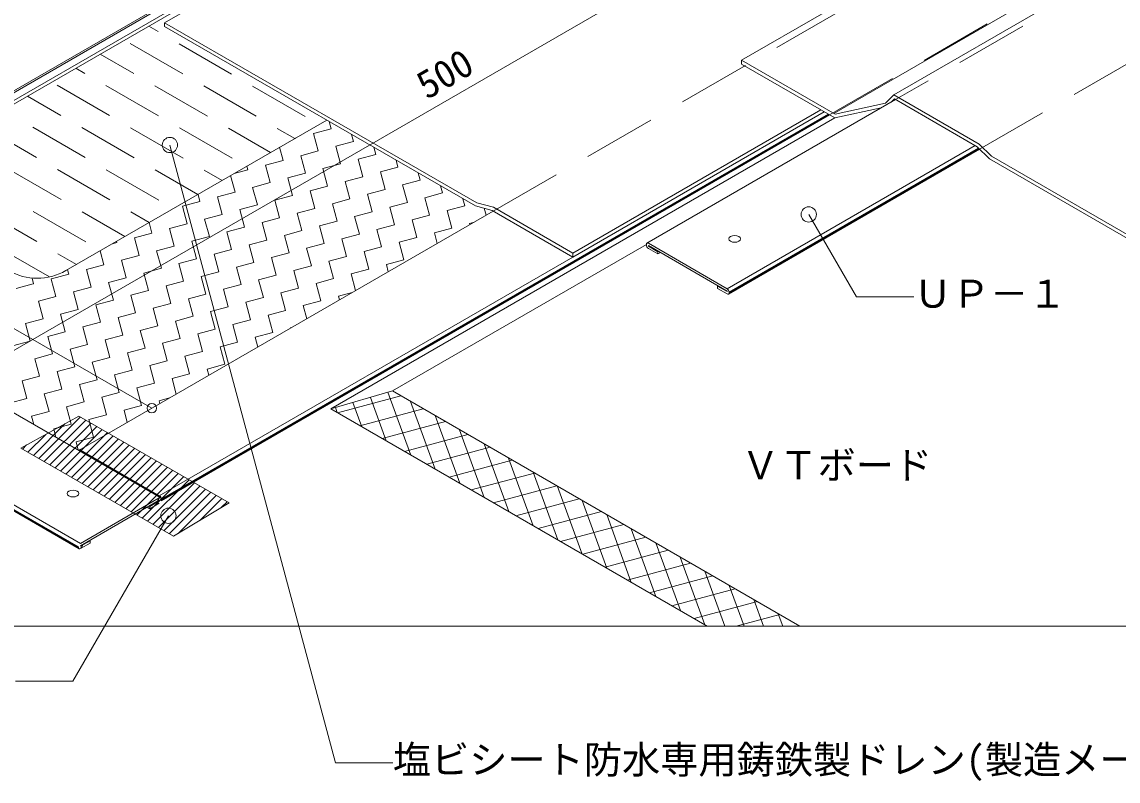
# Model space of a CAD drawing. Units: millimetres, scale not verified. Extents: x -1380 to 1380, y -955 to 955.
# Drawn here: x -222 to 352, y -521 to -124 of the extents above; entities that cross this region are included whole.
import ezdxf
from ezdxf.enums import TextEntityAlignment as Align

# ---------------------------------------------------------------- set-up
doc = ezdxf.new("R2010")
doc.units = ezdxf.units.MM
doc.header["$LTSCALE"] = 3
doc.linetypes.add('USER1', pattern=[19.05, 12.7, -6.35])
for name, color, linetype, lineweight in [('0-0_0', 7, 'Continuous', 18), ('0-3_BOUSUI', 1, 'Continuous', 18), ('0-4_MOJI', 7, 'Continuous', 18), ('0-5_HATCH', 9, 'Continuous', 18), ('0-6_sunpo', 7, 'Continuous', 18), ('0-7_KANAMONO', 4, 'Continuous', 18)]:
    doc.layers.add(name, color=color, linetype=linetype, lineweight=lineweight)
doc.styles.add('ＭＳ ゴシック', font='')
doc.styles.get('ＭＳ ゴシック').set_extended_font_data('MS Gothic')

msp = doc.modelspace()

# ---------------------------------------------------------------- linework, layer by layer
at = {"layer": '0-0_0', "lineweight": 9}
msp.add_lwpolyline([(-700, 320), (700, 320), (700, -440), (-700, -440)], close=True, dxfattribs=at)
at = {"layer": '0-3_BOUSUI'}
for p, q in [((-147.002, -124), (-75.027, -82.445)), ((203.331, -171.565), (302.754, -114.163)), ((234.835, -161.754), (324.55, -109.957)), ((-147.002, -126), (-147.002, -124)), ((198.369, -170.7), (66.733, -246.7)), ((-60.05, -326.202), (203.828, -173.852)), ((-27.718, -316.869), (105.217, -240.119)), ((-60.05, -326.202), (137.054, -440))]:
    msp.add_line(p, q, dxfattribs=at)
for points in [[(155.043, -145.686), (155.043, -143.686), (198.082, -118.837)], [(-147.002, -124), (16.413, -218.348), (25.139, -220.686), (66.733, -244.7)], [(-147.002, -126), (15.744, -219.962), (24.471, -222.3), (66.733, -246.7)], [(155.043, -143.686), (204.056, -171.983), (230.415, -166.174), (234.835, -161.754), (279.485, -187.533), (285.873, -193.921), (690, -427.243)], [(155.043, -145.686), (203.828, -173.852), (228.202, -168.616)], [(233.457, -165.582), (235.12, -163.919), (278.422, -188.919), (284.81, -195.307), (690, -429.243)], [(66.733, -246.7), (66.733, -244.7), (196.637, -169.7)], [(-60.05, -326.202), (-27.718, -316.869), (185.552, -440)]]:
    msp.add_lwpolyline(points, dxfattribs=at)
msp.add_lwpolyline([(-191.845, -330.02), (-113.184, -375.434), (-142.34, -392.946), (-222.273, -346.797)], close=True, dxfattribs=at)
at = {"layer": '0-4_MOJI'}
for p, q in [((-144.215, -188.055), (-57.51, -511.64)), ((190.216, -224.398), (215.175, -267.629)), ((245.175, -267.629), (215.175, -267.629)), ((-27.51, -511.64), (-57.51, -511.64))]:
    msp.add_line(p, q, dxfattribs=at)
msp.add_lwpolyline([(-144.995, -382.216), (-194.995, -468.818), (-224.995, -468.818)], dxfattribs=at)
for centre in [(-144.215, -188.055), (190.216, -224.398), (-144.995, -382.216)]:
    msp.add_circle(centre, 4, dxfattribs=at)
at = {"layer": '0-5_HATCH'}
for p, q in [((-150.416, -128.67), (-155.352, -125.821)), ((-137.519, -150.781), (-165.015, -134.906)), ((-111.921, -150.895), (-139.418, -135.02)), ((-163.116, -150.667), (-180.752, -140.485)), ((-188.714, -150.553), (-193.452, -147.818)), ((-175.816, -172.664), (-203.313, -156.789)), ((-150.219, -172.778), (-177.715, -156.903)), ((-124.621, -172.892), (-152.118, -157.017)), ((-99.024, -173.006), (-126.52, -157.131)), ((-73.427, -173.12), (-100.923, -157.245)), ((-201.414, -172.55), (-218.852, -162.482)), ((-59.835, -179.502), (-60.842, -175.745)), ((-214.114, -194.547), (-241.61, -178.672)), ((-188.516, -194.661), (-216.013, -178.786)), ((-162.919, -194.775), (-190.415, -178.9)), ((-137.321, -194.889), (-164.818, -179.014)), ((-111.724, -195.003), (-139.22, -179.128)), ((-91.551, -191.985), (-113.623, -179.242)), ((-78.851, -184.653), (-88.026, -179.356)), ((-69.035, -181.967), (-59.835, -179.502)), ((-66.57, -191.167), (-69.035, -181.967)), ((-48.169, -186.237), (-49.176, -182.48)), ((-84.971, -196.098), (-86.807, -189.246)), ((-78.67, -184.549), (-78.236, -184.432)), ((-78.236, -184.432), (-78.267, -184.316)), ((-57.37, -188.702), (-48.169, -186.237)), ((-54.905, -197.903), (-57.37, -188.702)), ((-36.504, -192.972), (-37.51, -189.215)), ((-75.771, -193.633), (-66.57, -191.167)), ((-73.305, -202.833), (-75.771, -193.633)), ((-45.704, -195.437), (-36.504, -192.972)), ((-201.216, -216.658), (-228.713, -200.783)), ((-103.372, -201.028), (-103.887, -199.107)), ((-94.172, -198.563), (-84.971, -196.098)), ((-91.706, -207.764), (-94.172, -198.563)), ((-64.105, -200.368), (-54.905, -197.903)), ((-61.64, -209.568), (-64.105, -200.368)), ((-43.239, -204.638), (-45.704, -195.437)), ((-34.038, -202.173), (-24.838, -199.707)), ((-24.838, -199.707), (-25.845, -195.95)), ((-175.619, -216.772), (-203.115, -200.897)), ((-150.021, -216.886), (-177.518, -201.011)), ((-129.651, -213.982), (-151.92, -201.125)), ((-116.951, -206.65), (-126.323, -201.239)), ((-110.107, -212.694), (-112.427, -204.038)), ((-110.541, -202.949), (-103.372, -201.028)), ((-82.506, -205.298), (-73.305, -202.833)), ((-80.041, -214.499), (-82.506, -205.298)), ((-52.439, -207.103), (-43.239, -204.638)), ((-31.573, -211.373), (-34.038, -202.173)), ((-22.373, -208.908), (-13.172, -206.442)), ((-13.172, -206.442), (-14.179, -202.686)), ((-100.907, -210.229), (-91.706, -207.764)), ((-98.441, -219.429), (-100.907, -210.229)), ((-70.84, -212.034), (-61.64, -209.568)), ((-68.375, -221.234), (-70.84, -212.034)), ((-49.974, -216.303), (-52.439, -207.103)), ((-40.774, -213.838), (-31.573, -211.373)), ((-19.907, -218.108), (-22.373, -208.908)), ((-1.507, -213.178), (-2.513, -209.421)), ((-137.709, -220.09), (-128.508, -217.625)), ((-128.508, -217.625), (-129.506, -213.899)), ((-119.308, -215.159), (-110.107, -212.694)), ((-116.842, -224.36), (-119.308, -215.159)), ((-89.241, -216.964), (-80.041, -214.499)), ((-86.776, -226.164), (-89.241, -216.964)), ((-59.174, -218.769), (-49.974, -216.303)), ((-38.308, -223.039), (-40.774, -213.838)), ((-10.707, -215.643), (-1.507, -213.178)), ((-8.242, -224.843), (-10.707, -215.643)), ((10.159, -219.913), (9.152, -216.156)), ((-213.916, -238.655), (-241.413, -222.78)), ((-188.319, -238.769), (-215.815, -222.894)), ((-167.751, -235.979), (-190.218, -223.008)), ((-155.051, -228.647), (-164.62, -223.122)), ((-135.243, -229.29), (-137.709, -220.09)), ((-107.642, -221.895), (-98.441, -219.429)), ((-105.177, -231.095), (-107.642, -221.895)), ((-77.575, -223.699), (-68.375, -221.234)), ((-75.11, -232.9), (-77.575, -223.699)), ((-56.709, -227.969), (-59.174, -218.769)), ((-47.509, -225.504), (-38.308, -223.039)), ((-29.108, -220.573), (-19.907, -218.108)), ((-26.643, -229.774), (-29.108, -220.573)), ((0.959, -222.378), (10.159, -219.913)), ((3.424, -231.579), (0.959, -222.378)), ((21.334, -224.814), (20.365, -221.2)), ((-153.644, -234.221), (-155.126, -228.69)), ((-144.444, -231.756), (-135.243, -229.29)), ((-126.043, -226.825), (-116.842, -224.36)), ((-123.578, -236.025), (-126.043, -226.825)), ((-95.976, -228.63), (-86.776, -226.164)), ((-93.511, -237.83), (-95.976, -228.63)), ((-65.91, -230.434), (-56.709, -227.969)), ((-45.044, -234.704), (-47.509, -225.504)), ((-17.442, -227.309), (-8.242, -224.843)), ((-14.977, -236.509), (-17.442, -227.309)), ((12.624, -229.113), (14.981, -228.482)), ((12.794, -229.745), (12.624, -229.113)), ((-162.845, -236.686), (-153.644, -234.221)), ((-141.978, -240.956), (-144.444, -231.756)), ((-114.377, -233.56), (-105.177, -231.095)), ((-111.912, -242.761), (-114.377, -233.56)), ((-84.311, -235.365), (-75.11, -232.9)), ((-63.444, -239.635), (-65.91, -230.434)), ((-54.244, -237.17), (-45.044, -234.704)), ((-35.843, -232.239), (-26.643, -229.774)), ((-33.378, -241.44), (-35.843, -232.239)), ((-5.776, -234.044), (3.424, -231.579)), ((-4.286, -239.606), (-5.776, -234.044)), ((-174.284, -239.751), (-172.045, -239.151)), ((-172.045, -239.151), (-172.206, -238.551)), ((-160.379, -245.886), (-162.845, -236.686)), ((-151.179, -243.421), (-141.978, -240.956)), ((-132.778, -238.491), (-123.578, -236.025)), ((-130.313, -247.691), (-132.778, -238.491)), ((-102.711, -240.295), (-93.511, -237.83)), ((-100.246, -249.496), (-102.711, -240.295)), ((-81.845, -244.565), (-84.311, -235.365)), ((-72.645, -242.1), (-63.444, -239.635)), ((-51.779, -246.37), (-54.244, -237.17)), ((-24.177, -238.974), (-14.977, -236.509)), ((-21.712, -248.175), (-24.177, -238.974)), ((-207.26, -257.163), (-228.515, -244.891)), ((-193.151, -250.644), (-202.918, -245.005)), ((-178.78, -250.817), (-180.746, -243.482)), ((-169.58, -248.352), (-160.379, -245.886)), ((-148.714, -252.622), (-151.179, -243.421)), ((-121.112, -245.226), (-111.912, -242.761)), ((-118.647, -254.426), (-121.112, -245.226)), ((-91.046, -247.031), (-81.845, -244.565)), ((-70.18, -251.301), (-72.645, -242.1)), ((-60.979, -248.835), (-51.779, -246.37)), ((-42.578, -243.905), (-33.378, -241.44)), ((-40.113, -253.105), (-42.578, -243.905)), ((-187.981, -253.282), (-178.78, -250.817)), ((-167.115, -257.552), (-169.58, -248.352)), ((-139.513, -250.156), (-130.313, -247.691)), ((-137.048, -259.357), (-139.513, -250.156)), ((-109.447, -251.961), (-100.246, -249.496)), ((-106.981, -261.162), (-109.447, -251.961)), ((-88.58, -256.231), (-91.046, -247.031)), ((-79.38, -253.766), (-70.18, -251.301)), ((-58.514, -258.036), (-60.979, -248.835)), ((-30.913, -250.64), (-21.712, -248.175)), ((-29.906, -254.397), (-30.913, -250.64)), ((-215.582, -260.678), (-216.37, -257.739)), ((-206.382, -258.213), (-206.155, -258.152)), ((-206.155, -258.152), (-197.181, -255.747)), ((-197.181, -255.747), (-197.825, -253.343)), ((-185.515, -262.483), (-187.981, -253.282)), ((-176.315, -260.017), (-167.115, -257.552)), ((-157.914, -255.087), (-148.714, -252.622)), ((-155.449, -264.287), (-157.914, -255.087)), ((-127.848, -256.892), (-118.647, -254.426)), ((-125.382, -266.092), (-127.848, -256.892)), ((-97.781, -258.696), (-88.58, -256.231)), ((-76.915, -262.966), (-79.38, -253.766)), ((-67.714, -260.501), (-58.514, -258.036)), ((-49.313, -255.57), (-40.113, -253.105)), ((-46.986, -264.258), (-49.313, -255.57)), ((-224.782, -263.143), (-216.443, -260.909)), ((-216.443, -260.909), (-215.582, -260.678)), ((-194.716, -264.948), (-185.515, -262.483)), ((-173.85, -269.218), (-176.315, -260.017)), ((-146.248, -261.822), (-137.048, -259.357)), ((-143.783, -271.023), (-146.248, -261.822)), ((-116.182, -263.627), (-106.981, -261.162)), ((-113.717, -272.827), (-116.182, -263.627)), ((-95.316, -267.897), (-97.781, -258.696)), ((-86.115, -265.431), (-76.915, -262.966)), ((-65.249, -269.701), (-67.714, -260.501)), ((-213.117, -269.878), (-203.916, -267.413)), ((-192.251, -274.148), (-194.716, -264.948)), ((-183.05, -271.683), (-173.85, -269.218)), ((-164.649, -266.753), (-155.449, -264.287)), ((-162.184, -275.953), (-164.649, -266.753)), ((-134.583, -268.557), (-125.382, -266.092)), ((-132.117, -277.758), (-134.583, -268.557)), ((-104.516, -270.362), (-95.316, -267.897)), ((-83.65, -274.632), (-86.115, -265.431)), ((-74.45, -272.167), (-65.249, -269.701)), ((-56.049, -267.236), (-48.761, -265.283)), ((-55.525, -269.189), (-56.049, -267.236)), ((-210.652, -279.079), (-213.117, -269.878)), ((-201.451, -276.614), (-192.251, -274.148)), ((-180.585, -280.884), (-183.05, -271.683)), ((-152.984, -273.488), (-143.783, -271.023)), ((-150.518, -282.688), (-152.984, -273.488)), ((-122.917, -275.292), (-113.717, -272.827)), ((-120.452, -284.493), (-122.917, -275.292)), ((-102.051, -279.562), (-104.516, -270.362)), ((-92.85, -277.097), (-83.65, -274.632)), ((-72.605, -279.05), (-74.45, -272.167)), ((-219.852, -281.544), (-210.652, -279.079)), ((-198.986, -285.814), (-201.451, -276.614)), ((-189.785, -283.349), (-180.585, -280.884)), ((-171.384, -278.418), (-162.184, -275.953)), ((-168.919, -287.619), (-171.384, -278.418)), ((-141.318, -280.223), (-132.117, -277.758)), ((-138.853, -289.423), (-141.318, -280.223)), ((-111.251, -282.028), (-102.051, -279.562)), ((-90.385, -286.298), (-92.85, -277.097)), ((-217.387, -290.745), (-219.852, -281.544)), ((-208.186, -288.279), (-198.986, -285.814)), ((-187.32, -292.549), (-189.785, -283.349)), ((-159.719, -285.154), (-150.518, -282.688)), ((-157.254, -294.354), (-159.719, -285.154)), ((-129.652, -286.958), (-120.452, -284.493)), ((-108.786, -291.228), (-111.251, -282.028)), ((-99.586, -288.763), (-90.385, -286.298)), ((-81.185, -283.832), (-80.632, -283.684)), ((-81.145, -283.98), (-81.185, -283.832)), ((-226.587, -293.21), (-217.387, -290.745)), ((-205.721, -297.48), (-208.186, -288.279)), ((-196.521, -295.015), (-187.32, -292.549)), ((-178.12, -290.084), (-168.919, -287.619)), ((-175.654, -299.284), (-178.12, -290.084)), ((-148.053, -291.889), (-138.853, -289.423)), ((-145.588, -301.089), (-148.053, -291.889)), ((-127.187, -296.159), (-129.652, -286.958)), ((-117.987, -293.693), (-108.786, -291.228)), ((-98.225, -293.841), (-99.586, -288.763)), ((-214.921, -299.945), (-205.721, -297.48)), ((-194.055, -304.215), (-196.521, -295.015)), ((-166.454, -296.819), (-157.254, -294.354)), ((-163.989, -306.02), (-166.454, -296.819)), ((-136.387, -298.624), (-127.187, -296.159)), ((-115.521, -302.894), (-117.987, -293.693)), ((-212.456, -309.145), (-214.921, -299.945)), ((-184.855, -301.75), (-175.654, -299.284)), ((-182.39, -310.95), (-184.855, -301.75)), ((-154.788, -303.554), (-145.588, -301.089)), ((-152.323, -312.755), (-154.788, -303.554)), ((-133.922, -307.824), (-136.387, -298.624)), ((-124.722, -305.359), (-115.521, -302.894)), ((-221.657, -311.611), (-212.456, -309.145)), ((-203.256, -306.68), (-194.055, -304.215)), ((-200.791, -315.881), (-203.256, -306.68)), ((-173.189, -308.485), (-163.989, -306.02)), ((-170.724, -317.685), (-173.189, -308.485)), ((-143.123, -310.29), (-133.922, -307.824)), ((-123.844, -308.633), (-124.722, -305.359)), ((-219.191, -320.811), (-221.657, -311.611)), ((-191.59, -313.415), (-182.39, -310.95)), ((-189.125, -322.616), (-191.59, -313.415)), ((-161.523, -315.22), (-152.323, -312.755)), ((-159.058, -324.421), (-161.523, -315.22)), ((-140.924, -318.494), (-143.123, -310.29)), ((-228.392, -323.276), (-219.191, -320.811)), ((-209.991, -318.346), (-200.791, -315.881)), ((-207.526, -327.546), (-209.991, -318.346)), ((-179.924, -320.151), (-170.724, -317.685)), ((-177.459, -329.351), (-179.924, -320.151)), ((-149.858, -321.955), (-144.375, -320.486)), ((-56.431, -328.292), (-23.306, -319.416)), ((-30.986, -342.982), (-39.276, -320.205)), ((-18.153, -350.391), (-30.103, -317.557)), ((-198.325, -325.081), (-189.125, -322.616)), ((-195.86, -334.282), (-198.325, -325.081)), ((-168.259, -326.886), (-159.058, -324.421)), ((-166.544, -333.285), (-168.259, -326.886)), ((-149.464, -323.424), (-149.858, -321.955)), ((-56.652, -328.164), (-57.621, -325.501)), ((-43.819, -335.573), (-48.448, -322.853)), ((-44.765, -335.027), (-11.64, -326.151)), ((-5.32, -357.8), (-18.222, -322.351)), ((-216.726, -330.012), (-207.526, -327.546)), ((-215.542, -334.432), (-216.726, -330.012)), ((-212.869, -352.227), (-191.095, -330.453)), ((-210.022, -353.87), (-188.248, -332.096)), ((-186.66, -331.816), (-177.459, -329.351)), ((-184.194, -341.017), (-186.66, -331.816)), ((7.513, -365.21), (-5.389, -329.76)), ((-215.715, -350.583), (-199.215, -334.083)), ((-207.175, -355.514), (-185.401, -333.74)), ((-205.06, -336.747), (-195.86, -334.282)), ((-203.876, -341.167), (-205.06, -336.747)), ((-204.329, -357.157), (-182.555, -335.383)), ((-201.482, -358.801), (-179.708, -337.027)), ((-33.099, -341.762), (0.025, -332.886)), ((20.346, -372.619), (7.444, -337.169)), ((-218.562, -348.94), (-209.224, -339.602)), ((-198.635, -360.444), (-176.862, -338.67)), ((-195.789, -362.088), (-174.015, -340.314)), ((-193.395, -343.482), (-184.194, -341.017)), ((-192.21, -347.902), (-193.395, -343.482)), ((-192.942, -363.731), (-171.168, -341.957)), ((-190.095, -365.375), (-168.322, -343.601)), ((-21.433, -348.497), (11.691, -339.622)), ((-221.408, -347.296), (-219.233, -345.121)), ((-187.249, -367.018), (-165.475, -345.244)), ((-184.402, -368.662), (-162.628, -346.888)), ((-181.556, -370.305), (-159.782, -348.531)), ((-9.768, -355.232), (23.357, -346.357)), ((33.179, -380.028), (20.277, -344.579)), ((-178.709, -371.949), (-156.935, -350.175)), ((-175.862, -373.592), (-154.089, -351.818)), ((-173.016, -375.236), (-151.242, -353.462)), ((-170.169, -376.879), (-148.395, -355.106)), ((1.898, -361.968), (35.022, -353.092)), ((46.012, -387.437), (33.11, -351.988)), ((-167.322, -378.523), (-145.549, -356.749)), ((-164.476, -380.166), (-142.702, -358.393)), ((-161.629, -381.81), (-139.855, -360.036)), ((13.564, -368.703), (46.688, -359.827)), ((58.845, -394.846), (45.943, -359.397)), ((-158.783, -383.453), (-137.009, -361.68)), ((-155.936, -385.097), (-134.162, -363.323)), ((-153.089, -386.74), (-131.316, -364.967)), ((-150.243, -388.384), (-128.469, -366.61)), ((25.229, -375.438), (58.354, -366.562)), ((71.678, -402.255), (58.776, -366.806)), ((-147.396, -390.027), (-125.622, -368.254)), ((-144.549, -391.671), (-122.776, -369.897)), ((-139.823, -391.434), (-119.929, -371.541)), ((-128.58, -384.681), (-117.082, -373.184)), ((-117.337, -377.928), (-114.236, -374.828)), ((36.895, -382.173), (70.019, -373.297)), ((84.511, -409.664), (71.609, -374.215)), ((48.561, -388.908), (81.685, -380.033)), ((97.344, -417.074), (84.442, -381.624)), ((60.226, -395.643), (93.351, -386.768)), ((110.177, -424.483), (97.275, -389.033)), ((71.892, -402.379), (105.016, -393.503)), ((83.558, -409.114), (116.682, -400.238)), ((123.01, -431.892), (110.108, -396.443)), ((95.224, -415.849), (128.348, -406.973)), ((135.843, -439.301), (122.941, -403.852)), ((146.234, -440), (135.774, -411.261)), ((106.889, -422.584), (140.014, -413.709)), ((156.37, -440), (148.607, -418.67)), ((118.555, -429.319), (151.679, -420.444)), ((130.221, -436.055), (163.345, -427.179)), ((166.507, -440), (161.44, -426.079)), ((152.298, -440), (175.011, -433.914)), ((176.643, -440), (174.273, -433.488))]:
    msp.add_line(p, q, dxfattribs=at)
msp.add_lwpolyline([(-203.916, -267.413), (-206.365, -258.273), (-206.382, -258.213)], dxfattribs=at)
at = {"layer": '0-6_sunpo'}
for p, q in [((-254.45, -311.968), (180.211, -61.017)), ((-411.768, -176.863), (-153.69, -325.864))]:
    msp.add_line(p, q, dxfattribs=at)
msp.add_circle((-153.69, -325.864), 2.5, dxfattribs=at)
at = {"layer": '0-7_KANAMONO'}
for p, q in [((-250.059, -174.5), (-59.534, -64.5)), ((-250.059, -180.5), (-52.605, -66.5)), ((235.729, -164.27), (105.521, -239.446)), ((-148.734, -373.5), (200.447, -171.9)), ((-148.734, -373.8), (200.707, -172.05)), ((-198.686, -253.84), (-62.132, -175)), ((-148.828, -374.351), (201.138, -172.299)), ((277.382, -188.319), (147.479, -263.319)), ((279.688, -190.185), (148.213, -266.091)), ((279.182, -189.679), (148.518, -265.119)), ((279.373, -189.87), (148.518, -265.419)), ((-452.147, -197.827), (-149.039, -372.827)), ((-495.144, -223.5), (-192.035, -398.5)), ((-495.144, -223.8), (-192.035, -398.8)), ((-494.105, -221.7), (-190.996, -396.7)), ((-191.731, -347.827), (25.08, -222.652)), ((-494.84, -224.473), (-191.731, -399.473)), ((105.217, -240.119), (105.217, -240.419)), ((147.479, -263.319), (106.256, -239.519)), ((106.256, -240.719), (147.479, -264.519)), ((106.256, -241.019), (106.256, -240.719)), ((106.256, -241.019), (106.516, -240.869)), ((111.279, -243.919), (106.256, -241.019)), ((-149.773, -371.7), (66.733, -246.7)), ((106.256, -242.219), (111.279, -245.119)), ((111.279, -243.919), (111.539, -243.769)), ((111.279, -245.119), (111.279, -243.919)), ((111.279, -245.119), (112.578, -244.369)), ((142.456, -261.919), (142.715, -261.769)), ((142.456, -261.919), (142.456, -263.119)), ((147.479, -264.819), (142.456, -261.919)), ((142.456, -263.119), (147.479, -266.019)), ((147.479, -264.519), (147.479, -264.819)), ((148.518, -265.119), (148.518, -265.419)), ((-149.773, -371.7), (-190.996, -347.9)), ((-190.996, -396.7), (-149.773, -372.9)), ((-149.773, -374.1), (-190.996, -397.9)), ((-154.796, -378.5), (-156.095, -377.75)), ((-154.796, -377.3), (-155.056, -377.15)), ((-154.796, -377.3), (-149.773, -374.4)), ((-149.773, -375.6), (-154.796, -378.5)), ((-154.796, -378.5), (-154.796, -377.3)), ((-149.773, -374.4), (-150.033, -374.25)), ((-149.773, -374.4), (-149.773, -374.1)), ((-148.734, -373.5), (-148.734, -373.8)), ((-190.996, -398.2), (-185.973, -395.3)), ((-185.973, -395.3), (-186.233, -395.15)), ((-185.973, -395.3), (-185.973, -396.5)), ((-192.035, -398.5), (-192.035, -398.8)), ((-185.973, -396.5), (-190.996, -399.4)), ((-190.996, -397.9), (-190.996, -398.2))]:
    msp.add_line(p, q, dxfattribs=at)
at = {"layer": '0-7_KANAMONO', "linetype": 'USER1'}
for p, q in [((401.313, -68.67), (235.729, -164.27)), ((279.688, -190.185), (487.388, -70.269)), ((201.138, -172.299), (328.701, -98.65))]:
    msp.add_line(p, q, dxfattribs=at)
msp.add_lwpolyline([(25.08, -222.652), (242.625, -97.052), (-17.791, 53.3)], dxfattribs=at)
at = {"layer": '0-7_KANAMONO'}
for points in [[(-250.925, -174), (-69.926, -69.5), (-59.534, -64.5)], [(-250.059, -180.5), (-250.059, -178.5), (-52.605, -64.5)]]:
    msp.add_lwpolyline(points, dxfattribs=at)
msp.add_arc((-213.686, -227.859), 30, 240, 300, dxfattribs=at)
for centre, major_axis, start_param, end_param in [((106.256, -240.719), (-0.735, 1.273), 5.4977871, 7.0685835), ((106.256, -241.019), (-0.735, 1.273), 0.7853982, 2.3561945), ((147.479, -264.519), (-0.735, 1.273), 3.9269908, 5.4977871), ((147.479, -264.819), (-0.735, 1.273), 2.3561945, 3.9269908), ((-190.996, -349.1), (-0.735, 1.273), 5.4977871, 6.6415049), ((-149.773, -372.9), (-0.735, 1.273), 3.9269908, 5.4977871), ((-149.773, -374.1), (0.735, 1.273), 5.4977871, 7.0685835), ((-149.773, -374.4), (0.735, 1.273), 0.7853982, 2.3561945), ((-190.996, -398.2), (0.735, 1.273), 2.3561945, 3.9269908), ((-190.996, -397.9), (0.735, 1.273), 3.9269908, 5.4977871)]:
    msp.add_ellipse(centre, major_axis=major_axis, ratio=0.57735, start_param=start_param, end_param=end_param, dxfattribs=at)
for centre, major_axis in [((151.448, -237.227), (-3.062, 0)), ((-194.966, -370.608), (3.062, 0))]:
    msp.add_ellipse(centre, major_axis=major_axis, ratio=0.57735, dxfattribs=at)

# ---------------------------------------------------------------- texts
at = {"layer": '0-4_MOJI', "style": 'ＭＳ ゴシック'}
msp.add_text('500', height=14.66, rotation=30, dxfattribs=at).set_placement((-7.47, -168.312), align=Align.BOTTOM_LEFT)
for s, p in [('ＵＰ－１', (245.175, -277.629)), ('ＶＴボード', (154.858, -367.452)), ('塩ビシート防水専用鋳鉄製ドレン(製造メーカー：第一機材株式会社製)', (-27.51, -521.64))]:
    msp.add_text(s, height=14.66, dxfattribs=at).set_placement(p, align=Align.BOTTOM_LEFT)

doc.saveas('drawing.dxf')
